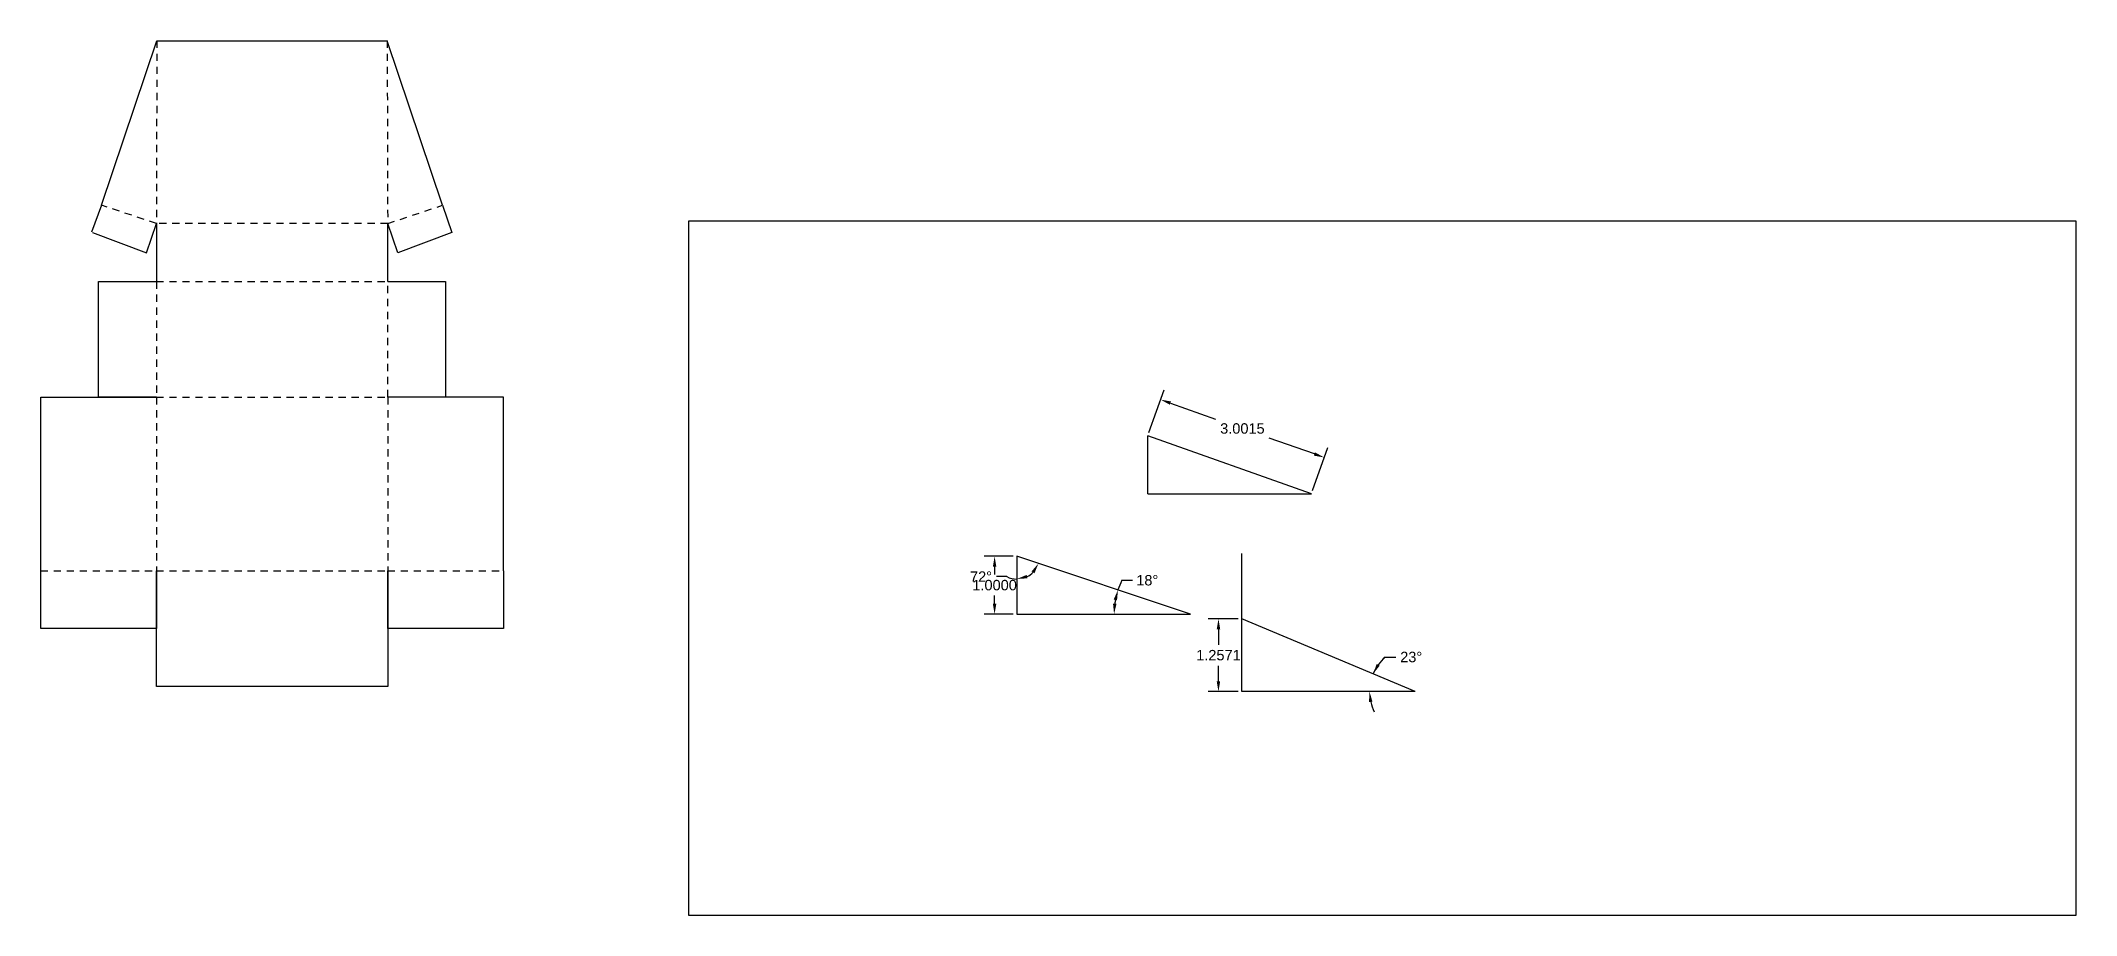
# Model space of a CAD drawing. Header units: inches. Extents: x 1.6 to 36.8, y 13.4 to 28.5.
import ezdxf

# ---------------------------------------------------------------- set-up
doc = ezdxf.new("R2010")
doc.units = ezdxf.units.IN
doc.header["$MEASUREMENT"] = 0
doc.linetypes.add('HIDDEN2', pattern=[0.1875, 0.125, -0.0625])
doc.layers.get('0').update_dxf_attribs({"color": 124})
doc.layers.add('fold', color=8, linetype='HIDDEN2')
doc.layers.add('solid cut', color=7, linetype='Continuous')
doc.styles.get("Standard").update_dxf_attribs({"font": 'arial.ttf'})
doc.dimstyles.get("Standard").update_dxf_attribs({"dimtxt": 0.18, "dimasz": 0.18, "dimexe": 0.18, "dimexo": 0.0625, "dimgap": 0.09, "dimtad": 0, "dimtih": 1, "dimtoh": 1, "dimdec": 4, "dimzin": 0, "dimdsep": 46, "dimtxsty": 'Standard', "dimcen": 0.09, "dimadec": 0, "dimazin": 0, "dimtfac": 1, "dimtdec": 4, "dimtofl": 0, "dimtmove": 0, "dimatfit": 3, "dimfxl": 1, "dimtolj": 1, "dimtzin": 0, "dimarcsym": 0})

# ---------------------------------------------------------------- blocks, each defined once
blk = doc.blocks.new('*D6')
at = {"color": 0, "lineweight": -2, "transparency": 16777216}
blk.add_line((24.898, 17.878), (25.078, 17.878), dxfattribs=at)
for start, end in [(130.8948, 157.244), (131.0695, 144.1568), (193.0873, 206.1745)]:
    blk.add_arc((25.415, 17.281), 0.79, start, end, dxfattribs=at)
at = {"color": 0, "transparency": 16777216}
for points in [[(24.801, 17.729), (24.749, 17.758), (24.687, 17.587)], [(24.616, 17.099), (24.676, 17.106), (24.625, 17.281)]]:
    blk.add_solid(points, dxfattribs=at)
at = {"layer": 'Defpoints', "color": 0, "transparency": 16777216}
for p in [(22.418, 18.538), (22.415, 17.281), (24.632, 17.385), (25.415, 17.281), (25.415, 17.281)]:
    blk.add_point(p, dxfattribs=at)
at = {"color": 0, "transparency": 16777216, "insert": (25.346, 17.878), "char_height": 0.18, "attachment_point": 5}
blk.add_mtext('\\A1;23°', dxfattribs=at)
blk = doc.blocks.new('*D7')
at = {"color": 0, "lineweight": -2, "transparency": 16777216}
for p, q in [((22.356, 18.538), (21.833, 18.538)), ((22.013, 18.358), (22.013, 18.092)), ((22.013, 17.461), (22.013, 17.728)), ((22.356, 17.281), (21.833, 17.281))]:
    blk.add_line(p, q, dxfattribs=at)
at = {"color": 0, "transparency": 16777216}
for points in [[(21.983, 18.358), (22.043, 18.358), (22.013, 18.538)], [(21.983, 17.461), (22.043, 17.461), (22.013, 17.281)]]:
    blk.add_solid(points, dxfattribs=at)
at = {"layer": 'Defpoints', "color": 0, "transparency": 16777216}
for p in [(22.418, 18.538), (22.013, 17.281), (22.418, 17.281)]:
    blk.add_point(p, dxfattribs=at)
at = {"color": 0, "transparency": 16777216, "insert": (22.013, 17.91), "char_height": 0.18, "attachment_point": 5}
blk.add_mtext('\\A1;1.2571', dxfattribs=at)
blk = doc.blocks.new('*D8')
at = {"color": 0, "lineweight": -2, "transparency": 16777216}
blk.add_line((20.344, 19.205), (20.524, 19.205), dxfattribs=at)
for start, end in [(153.7462, 161.5651), (169.3839, 172.1812)]:
    blk.add_arc((21.528, 18.621), 1.32, start, end, dxfattribs=at)
at = {"color": 0, "transparency": 16777216}
for points in [[(20.201, 18.872), (20.259, 18.857), (20.275, 19.039)], [(20.25, 18.799), (20.19, 18.803), (20.208, 18.621)]]:
    blk.add_solid(points, dxfattribs=at)
at = {"layer": 'Defpoints', "color": 0, "transparency": 16777216}
for p in [(18.528, 19.621), (20.215, 18.763), (18.528, 18.621), (21.528, 18.621), (21.528, 18.621)]:
    blk.add_point(p, dxfattribs=at)
at = {"color": 0, "transparency": 16777216, "insert": (20.782, 19.205), "char_height": 0.18, "attachment_point": 5}
blk.add_mtext('\\A1;18°', dxfattribs=at)
blk = doc.blocks.new('*D9')
at = {"color": 0, "lineweight": -2, "transparency": 16777216}
blk.add_line((18.352, 19.269), (18.172, 19.269), dxfattribs=at)
for start, end in [(243.5699, 270), (296.4301, 315.1349)]:
    blk.add_arc((18.528, 19.621), 0.394, start, end, dxfattribs=at)
at = {"color": 0, "transparency": 16777216}
for points in [[(18.781, 19.359), (18.832, 19.328), (18.901, 19.497)], [(18.71, 19.24), (18.696, 19.298), (18.528, 19.228)]]:
    blk.add_solid(points, dxfattribs=at)
at = {"layer": 'Defpoints', "color": 0, "transparency": 16777216}
for p in [(18.528, 19.621), (18.528, 19.621), (18.819, 19.357), (18.528, 18.621), (21.528, 18.621)]:
    blk.add_point(p, dxfattribs=at)
at = {"color": 0, "transparency": 16777216, "insert": (17.907, 19.269), "char_height": 0.18, "attachment_point": 5}
blk.add_mtext('\\A1;72°', dxfattribs=at)
blk = doc.blocks.new('*D10')
at = {"color": 0, "lineweight": -2, "transparency": 16777216}
for p, q in [((20.811, 21.76), (21.072, 22.499)), ((21.182, 22.269), (21.963, 21.993)), ((23.672, 21.389), (22.891, 21.665)), ((23.641, 20.76), (23.902, 21.499))]:
    blk.add_line(p, q, dxfattribs=at)
at = {"color": 0, "transparency": 16777216}
for points in [[(21.192, 22.297), (21.172, 22.241), (21.012, 22.329)], [(23.682, 21.417), (23.662, 21.361), (23.842, 21.329)]]:
    blk.add_solid(points, dxfattribs=at)
at = {"layer": 'Defpoints', "color": 0, "transparency": 16777216}
for p in [(20.79, 21.701), (23.842, 21.329), (23.62, 20.701)]:
    blk.add_point(p, dxfattribs=at)
at = {"color": 0, "transparency": 16777216, "insert": (22.427, 21.829), "char_height": 0.18, "attachment_point": 5}
blk.add_mtext('\\A1;3.0015', dxfattribs=at)
blk = doc.blocks.new('*D11')
at = {"color": 0, "lineweight": -2, "transparency": 16777216}
for p, q in [((18.465, 19.621), (17.962, 19.621)), ((18.142, 19.441), (18.142, 19.303)), ((18.142, 18.801), (18.142, 18.94)), ((18.465, 18.621), (17.962, 18.621))]:
    blk.add_line(p, q, dxfattribs=at)
at = {"color": 0, "transparency": 16777216}
for points in [[(18.112, 19.441), (18.172, 19.441), (18.142, 19.621)], [(18.112, 18.801), (18.172, 18.801), (18.142, 18.621)]]:
    blk.add_solid(points, dxfattribs=at)
at = {"layer": 'Defpoints', "color": 0, "transparency": 16777216}
for p in [(18.528, 19.621), (18.142, 18.621), (18.528, 18.621)]:
    blk.add_point(p, dxfattribs=at)
at = {"color": 0, "transparency": 16777216, "insert": (18.142, 19.121), "char_height": 0.18, "attachment_point": 5}
blk.add_mtext('\\A1;1.0000', dxfattribs=at)

msp = doc.modelspace()

# ---------------------------------------------------------------- linework, layer by layer
for p, q in [((20.79025, 20.70123), (20.79025, 21.70123)), ((23.62025, 20.70123), (20.79025, 21.70123)), ((20.79025, 20.70123), (23.62025, 20.70123)), ((3.6472, 19.37167), (3.6472, 18.87167)), ((7.6472, 19.37167), (7.6472, 18.87167)), ((18.52769, 19.62141), (18.52769, 18.62141)), ((21.52769, 18.62141), (18.52769, 19.62141)), ((22.41514, 17.28113), (22.41514, 19.67137)), ((18.52769, 18.62141), (21.52769, 18.62141)), ((25.41514, 17.28113), (22.41812, 18.53825)), ((25.41514, 17.28113), (22.41514, 17.28113))]:
    msp.add_line(p, q)
for points in [[(12.84679, 13.41388), (36.84679, 13.41388), (36.84679, 25.41388), (12.84679, 25.41388)], [(7.6472, 19.37167), (7.6472, 19.37167), (7.6472, 19.37167), (7.6472, 19.37167)]]:
    msp.add_lwpolyline(points, close=True)
at = {"layer": 'fold'}
for p, q in [((3.65586, 28.53393), (3.6472, 25.37167)), ((7.63853, 28.53393), (7.6472, 25.37167)), ((3.6472, 25.37167), (2.69938, 25.69049)), ((7.6472, 25.37167), (3.6472, 25.37167)), ((7.6472, 25.37167), (8.59501, 25.69049)), ((3.6472, 24.37167), (3.6472, 22.37167)), ((3.6472, 24.37167), (7.6472, 24.37167)), ((7.6472, 22.37167), (7.6472, 24.37167)), ((3.6472, 22.37167), (7.6472, 22.37167)), ((3.6472, 22.37167), (3.6472, 19.37167)), ((7.6472, 22.37167), (7.6472, 19.37167)), ((1.6472, 19.37167), (3.6472, 19.37167)), ((3.6472, 19.37167), (7.6472, 19.37167)), ((7.6472, 19.37167), (9.6472, 19.37167))]:
    msp.add_line(p, q, dxfattribs=at)
at = {"layer": 'solid cut'}
for p, q in [((2.69938, 25.69049), (3.65586, 28.53393)), ((3.65586, 28.53393), (7.63853, 28.53393)), ((8.59501, 25.69049), (7.63853, 28.53393)), ((2.69938, 25.69049), (2.52424, 25.22217)), ((3.47661, 24.86629), (3.6472, 25.37167)), ((3.6472, 25.37167), (3.6472, 24.37167)), ((7.8212, 24.86732), (7.6472, 25.37167)), ((7.6472, 24.37167), (7.6472, 25.37167)), ((8.59501, 25.69049), (8.7578, 25.21773)), ((2.53997, 25.21658), (3.47661, 24.86629)), ((8.7578, 25.21773), (7.8212, 24.86732)), ((2.6472, 22.37167), (2.6472, 24.37167)), ((2.6472, 24.37167), (3.6472, 24.37167)), ((7.6472, 24.37167), (8.6472, 24.37167)), ((8.6472, 24.37167), (8.6472, 22.37167)), ((1.6472, 19.37167), (1.6472, 22.37167)), ((1.6472, 22.37167), (3.6472, 22.37167)), ((3.6472, 22.37167), (2.6472, 22.37167)), ((8.6472, 22.37167), (7.6472, 22.37167)), ((9.6472, 22.37167), (7.6472, 22.37167)), ((9.6472, 19.37167), (9.6472, 22.37167)), ((1.6472, 18.37167), (1.6472, 19.37167)), ((3.6472, 19.37167), (3.6472, 18.37167)), ((3.6472, 17.37167), (3.6472, 19.37167)), ((7.6472, 18.37167), (7.6472, 19.37167)), ((7.6472, 19.37167), (7.6472, 17.37167)), ((9.6472, 19.37167), (9.6472, 18.37167)), ((3.6472, 18.37167), (1.6472, 18.37167)), ((9.6472, 18.37167), (7.6472, 18.37167)), ((7.6472, 17.37167), (3.6472, 17.37167))]:
    msp.add_line(p, q, dxfattribs=at)

# ---------------------------------------------------------------- dimensions: what is measured, and where the dimension line sits
dim = msp.add_aligned_dim(p1=(20.79025, 21.70123), p2=(23.62025, 20.70123), distance=0.66596, dimstyle='Standard')
dim.commit()
dim.dimension.update_dxf_attribs({"geometry": '*D10', "text_midpoint": (22.42713, 21.82914)})
for base, line1, line2, picture, middle in [((18.81892, 19.3565), ((18.52769, 19.62141), (18.52769, 18.62141)), ((21.52769, 18.62141), (18.52769, 19.62141)), '*D9', (17.90663, 19.26887)), ((20.21523, 18.76271), ((18.52769, 18.62141), (21.52769, 18.62141)), ((21.52769, 18.62141), (18.52769, 19.62141)), '*D8', (20.7819, 19.20533)), ((24.6323, 17.38538), ((25.41514, 17.28113), (22.41514, 17.28113)), ((25.41514, 17.28113), (22.41812, 18.53825)), '*D6', (25.34621, 17.87811))]:
    dim = msp.add_angular_dim_2l(base=base, line1=line1, line2=line2, dimstyle='Standard')
    dim.commit()
    dim.dimension.update_dxf_attribs({"geometry": picture, "text_midpoint": middle})
for base, p1, p2, picture, middle in [((18.14174, 18.62141), (18.52769, 19.62141), (18.52769, 18.62141), '*D11', (18.14174, 19.12141)), ((22.01277, 17.28113), (22.41812, 18.53825), (22.41812, 17.28113), '*D7', (22.01277, 17.90969))]:
    dim = msp.add_linear_dim(base=base, p1=p1, p2=p2, angle=90, dimstyle='Standard')
    dim.commit()
    dim.dimension.update_dxf_attribs({"geometry": picture, "text_midpoint": middle})

doc.saveas('drawing.dxf')
